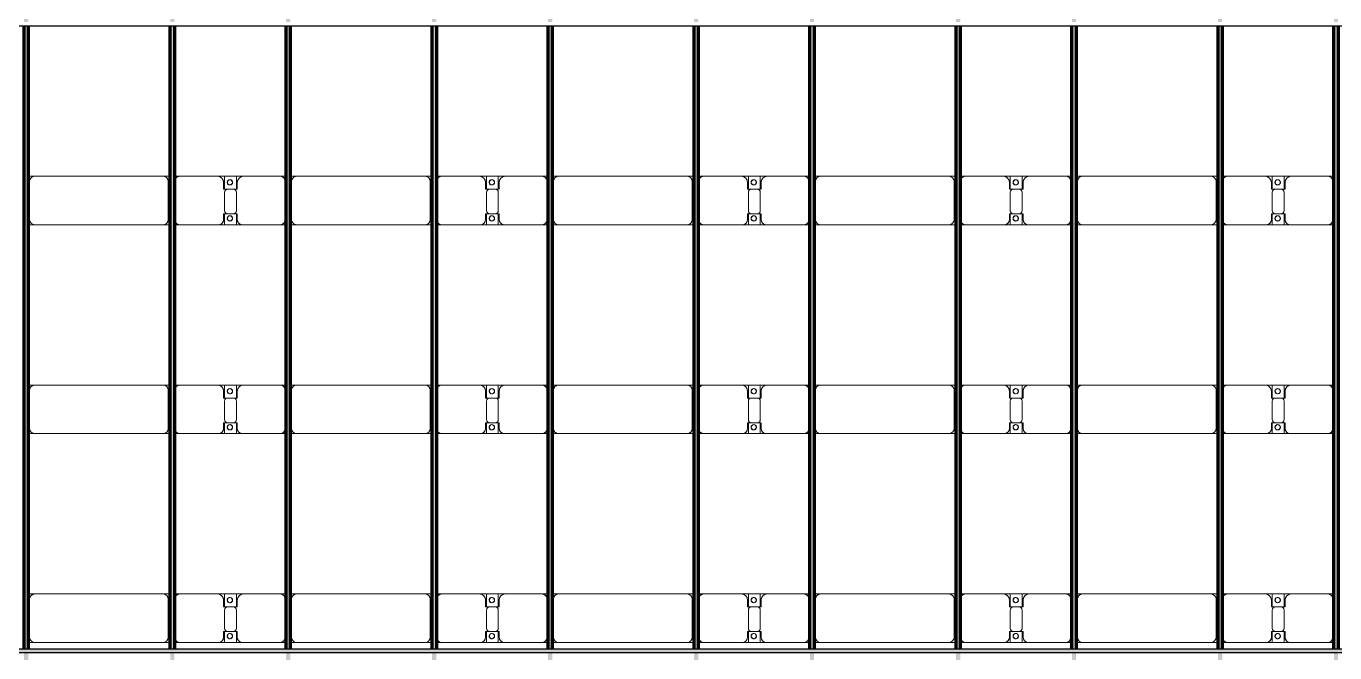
# Model space of a CAD drawing. Header units: millimetres. Extents: x -268744 to 115753, y -96240 to -10461.
# Drawn here: x -222104 to -209565, y -58647 to -52647 of the extents above; entities that cross this region are included whole.
import ezdxf

# ---------------------------------------------------------------- set-up
doc = ezdxf.new("R2010")
doc.units = ezdxf.units.MM
doc.layers.add('A-GENM', color=13, linetype='Continuous', lineweight=9)
doc.layers.add('S-BEAM', color=12, linetype='Continuous', lineweight=9)

# ---------------------------------------------------------------- blocks, each defined once
blk = doc.blocks.new('Dai phao do pin - DẢI PHAO ĐỠ PIN-V8-KHUNG KẾT CẤU BÈ PIN 1')
at = {"layer": 'A-GENM', "color": 7}
for p, q in [((31948, 242), (32010, 242)), ((31948, 242), (32010, 242)), ((31960, 192), (31960, -173)), ((33240, 242), (32010, 242)), ((33240, 242), (33308, 242)), ((33240, 242), (33308, 242)), ((33290, -173), (33290, 192)), ((33348, 242), (33400, 242)), ((33348, 242), (33400, 242)), ((33350, 192), (33350, -173)), ((33760, 242), (33400, 242)), ((33760, 242), (33942, 242)), ((33942, 242), (33760, 242)), ((33820, 118), (33820, 182)), ((33828, 242), (34010, 242)), ((33828, 116), (33828, 242)), ((34010, 242), (33828, 242)), ((33942, 242), (33942, 116)), ((33950, 182), (33950, 118)), ((34360, 242), (34010, 242)), ((34360, 242), (34418, 242)), ((34360, 242), (34418, 242)), ((34410, -173), (34410, 192)), ((34458, 242), (34520, 242)), ((34458, 242), (34520, 242)), ((34470, 192), (34470, -173)), ((35750, 242), (34520, 242)), ((35750, 242), (35818, 242)), ((35750, 242), (35818, 242)), ((35800, -173), (35800, 192)), ((35858, 242), (35910, 242)), ((35858, 242), (35910, 242)), ((35860, 192), (35860, -173)), ((36270, 242), (35910, 242)), ((36270, 242), (36452, 242)), ((36452, 242), (36270, 242)), ((36330, 118), (36330, 182)), ((36338, 242), (36520, 242)), ((36338, 116), (36338, 242)), ((36520, 242), (36338, 242)), ((36452, 242), (36452, 116)), ((36460, 182), (36460, 118)), ((36870, 242), (36520, 242)), ((36870, 242), (36928, 242)), ((36870, 242), (36928, 242)), ((36920, -173), (36920, 192)), ((36968, 242), (37030, 242)), ((36968, 242), (37030, 242)), ((36980, 192), (36980, -173)), ((38260, 242), (37030, 242)), ((38260, 242), (38328, 242)), ((38260, 242), (38328, 242)), ((38310, -173), (38310, 192)), ((38368, 242), (38420, 242)), ((38368, 242), (38420, 242)), ((38370, 192), (38370, -173)), ((38780, 242), (38420, 242)), ((38780, 242), (38962, 242)), ((38962, 242), (38780, 242)), ((38840, 118), (38840, 182)), ((38848, 242), (39030, 242)), ((38848, 116), (38848, 242)), ((39030, 242), (38848, 242)), ((38962, 242), (38962, 116)), ((38970, 182), (38970, 118)), ((39380, 242), (39030, 242)), ((39380, 242), (39438, 242)), ((39380, 242), (39438, 242)), ((39430, -173), (39430, 192)), ((39478, 242), (39540, 242)), ((39478, 242), (39540, 242)), ((39490, 192), (39490, -173)), ((40770, 242), (39540, 242)), ((40770, 242), (40838, 242)), ((40770, 242), (40838, 242)), ((40820, -173), (40820, 192)), ((40878, 242), (40930, 242)), ((40878, 242), (40930, 242)), ((40880, 192), (40880, -173)), ((41290, 242), (40930, 242)), ((41290, 242), (41472, 242)), ((41472, 242), (41290, 242)), ((41350, 118), (41350, 182)), ((41358, 242), (41540, 242)), ((41358, 116), (41358, 242)), ((41540, 242), (41358, 242)), ((41472, 242), (41472, 116)), ((41480, 182), (41480, 118)), ((41890, 242), (41540, 242)), ((41890, 242), (41948, 242)), ((41890, 242), (41948, 242)), ((41940, -173), (41940, 192)), ((41988, 242), (42050, 242)), ((41988, 242), (42050, 242)), ((42000, 192), (42000, -173)), ((43280, 242), (42050, 242)), ((43280, 242), (43348, 242)), ((43280, 242), (43348, 242)), ((43330, -173), (43330, 192)), ((43388, 242), (43440, 242)), ((43388, 242), (43440, 242)), ((43390, 192), (43390, -173)), ((43800, 242), (43440, 242)), ((43800, 242), (43982, 242)), ((43982, 242), (43800, 242)), ((43860, 118), (43860, 182)), ((43868, 242), (44050, 242)), ((43868, 116), (43868, 242)), ((44050, 242), (43868, 242)), ((43982, 242), (43982, 116)), ((43990, 182), (43990, 118)), ((44400, 242), (44050, 242)), ((44400, 242), (44458, 242)), ((44400, 242), (44458, 242)), ((44450, -173), (44450, 192)), ((33912, 118), (33820, 118)), ((33828, 88), (33828, -88)), ((33950, 118), (33858, 118)), ((33942, -88), (33942, 88)), ((36422, 118), (36330, 118)), ((36338, 88), (36338, -88)), ((36460, 118), (36368, 118)), ((36452, -88), (36452, 88)), ((38932, 118), (38840, 118)), ((38848, 88), (38848, -88)), ((38970, 118), (38878, 118)), ((38962, -88), (38962, 88)), ((41442, 118), (41350, 118)), ((41358, 88), (41358, -88)), ((41480, 118), (41388, 118)), ((41472, -88), (41472, 88)), ((43952, 118), (43860, 118)), ((43868, 88), (43868, -88)), ((43990, 118), (43898, 118)), ((43982, -88), (43982, 88)), ((33820, -173), (33820, -118)), ((33820, -118), (33912, -118)), ((33828, -223), (33828, -116)), ((33858, -118), (33950, -118)), ((33942, -116), (33942, -223)), ((33950, -118), (33950, -173)), ((36330, -173), (36330, -118)), ((36330, -118), (36422, -118)), ((36338, -223), (36338, -116)), ((36368, -118), (36460, -118)), ((36452, -116), (36452, -223)), ((36460, -118), (36460, -173)), ((38840, -173), (38840, -118)), ((38840, -118), (38932, -118)), ((38848, -223), (38848, -116)), ((38878, -118), (38970, -118)), ((38962, -116), (38962, -223)), ((38970, -118), (38970, -173)), ((41350, -173), (41350, -118)), ((41350, -118), (41442, -118)), ((41358, -223), (41358, -116)), ((41388, -118), (41480, -118)), ((41472, -116), (41472, -223)), ((41480, -118), (41480, -173)), ((43860, -173), (43860, -118)), ((43860, -118), (43952, -118)), ((43868, -223), (43868, -116)), ((43898, -118), (43990, -118)), ((43982, -116), (43982, -223)), ((43990, -118), (43990, -173)), ((32010, -223), (31948, -223)), ((32010, -223), (31948, -223)), ((32010, -223), (33240, -223)), ((33308, -223), (33240, -223)), ((33308, -223), (33240, -223)), ((33400, -223), (33348, -223)), ((33400, -223), (33348, -223)), ((33400, -223), (33770, -223)), ((33942, -223), (33770, -223)), ((33770, -223), (33942, -223)), ((34000, -223), (33828, -223)), ((33828, -223), (34000, -223)), ((34000, -223), (34360, -223)), ((34418, -223), (34360, -223)), ((34418, -223), (34360, -223)), ((34520, -223), (34458, -223)), ((34520, -223), (34458, -223)), ((34520, -223), (35750, -223)), ((35818, -223), (35750, -223)), ((35818, -223), (35750, -223)), ((35910, -223), (35858, -223)), ((35910, -223), (35858, -223)), ((35910, -223), (36280, -223)), ((36452, -223), (36280, -223)), ((36280, -223), (36452, -223)), ((36510, -223), (36338, -223)), ((36338, -223), (36510, -223)), ((36510, -223), (36870, -223)), ((36928, -223), (36870, -223)), ((36928, -223), (36870, -223)), ((37030, -223), (36968, -223)), ((37030, -223), (36968, -223)), ((37030, -223), (38260, -223)), ((38328, -223), (38260, -223)), ((38328, -223), (38260, -223)), ((38420, -223), (38368, -223)), ((38420, -223), (38368, -223)), ((38420, -223), (38790, -223)), ((38962, -223), (38790, -223)), ((38790, -223), (38962, -223)), ((39020, -223), (38848, -223)), ((38848, -223), (39020, -223)), ((39020, -223), (39380, -223)), ((39438, -223), (39380, -223)), ((39438, -223), (39380, -223)), ((39540, -223), (39478, -223)), ((39540, -223), (39478, -223)), ((39540, -223), (40770, -223)), ((40838, -223), (40770, -223)), ((40838, -223), (40770, -223)), ((40930, -223), (40878, -223)), ((40930, -223), (40878, -223)), ((40930, -223), (41300, -223)), ((41472, -223), (41300, -223)), ((41300, -223), (41472, -223)), ((41530, -223), (41358, -223)), ((41358, -223), (41530, -223)), ((41530, -223), (41890, -223)), ((41948, -223), (41890, -223)), ((41948, -223), (41890, -223)), ((42050, -223), (41988, -223)), ((42050, -223), (41988, -223)), ((42050, -223), (43280, -223)), ((43348, -223), (43280, -223)), ((43348, -223), (43280, -223)), ((43440, -223), (43388, -223)), ((43440, -223), (43388, -223)), ((43440, -223), (43810, -223)), ((43982, -223), (43810, -223)), ((43810, -223), (43982, -223)), ((44040, -223), (43868, -223)), ((43868, -223), (44040, -223)), ((44040, -223), (44400, -223)), ((44458, -223), (44400, -223)), ((44458, -223), (44400, -223))]:
    blk.add_line(p, q, dxfattribs=at)
for centre, radius, start, end in [((32010, 192), 50, 90, 180), ((32010, 192), 50, 150, 180), ((32010, 192), 50, 105, 135), ((33240, 192), 50, 360, 90), ((33240, 192), 50, 60, 90), ((33240, 192), 50, 15, 30), ((33400, 192), 50, 90, 180), ((33400, 192), 50, 105, 180), ((33760, 182), 60, 360, 90), ((33760, 182), 60, 360, 60), ((33879, 183), 25, 360, 180), ((33879, 183), 25, 0, 165), ((33879, 183), 25, 180, 0), ((33881, 183), 25, 0, 180), ((33881, 183), 25, 90, 180), ((33881, 183), 25, 180, 360), ((33881, 183), 25, 180, 300), ((33879, 183), 25, 210, 0), ((33881, 183), 25, 15, 75), ((33881, 183), 25, 330, 345), ((34010, 182), 60, 90, 180), ((34010, 182), 60, 120, 180), ((34360, 192), 50, 0, 90), ((34360, 192), 50, 0, 75), ((34520, 192), 50, 90, 180), ((34520, 192), 50, 150, 180), ((34520, 192), 50, 105, 135), ((35750, 192), 50, 360, 90), ((35750, 192), 50, 60, 90), ((35750, 192), 50, 15, 30), ((35910, 192), 50, 90, 180), ((35910, 192), 50, 105, 180), ((36270, 182), 60, 360, 90), ((36270, 182), 60, 360, 60), ((36389, 183), 25, 360, 180), ((36389, 183), 25, 0, 165), ((36389, 183), 25, 180, 0), ((36391, 183), 25, 0, 180), ((36391, 183), 25, 90, 180), ((36391, 183), 25, 180, 0), ((36391, 183), 25, 180, 300), ((36389, 183), 25, 210, 255), ((36389, 183), 25, 262.9565, 0), ((36391, 183), 25, 15, 75), ((36391, 183), 25, 330, 345), ((36520, 182), 60, 90, 180), ((36520, 182), 60, 120, 180), ((36870, 192), 50, 360, 90), ((36870, 192), 50, 360, 75), ((37030, 192), 50, 90, 180), ((37030, 192), 50, 150, 180), ((37030, 192), 50, 105, 135), ((38260, 192), 50, 0, 90), ((38260, 192), 50, 60, 90), ((38260, 192), 50, 15, 30), ((38420, 192), 50, 90, 180), ((38420, 192), 50, 105, 180), ((38780, 182), 60, 360, 90), ((38780, 182), 60, 360, 60), ((38899, 183), 25, 360, 180), ((38899, 183), 25, 0, 165), ((38899, 183), 25, 180, 0), ((38901, 183), 25, 360, 180), ((38901, 183), 25, 90, 180), ((38901, 183), 25, 180, 360), ((38901, 183), 25, 180, 300), ((38899, 183), 25, 210, 0), ((38901, 183), 25, 15, 75), ((38901, 183), 25, 330, 345), ((39030, 182), 60, 90, 180), ((39030, 182), 60, 120, 180), ((39380, 192), 50, 0, 90), ((39380, 192), 50, 0, 75), ((39540, 192), 50, 90, 180), ((39540, 192), 50, 150, 180), ((39540, 192), 50, 105, 135), ((40770, 192), 50, 0, 90), ((40770, 192), 50, 60, 90), ((40770, 192), 50, 15, 30), ((40930, 192), 50, 90, 180), ((40930, 192), 50, 105, 180), ((41290, 182), 60, 0, 90), ((41290, 182), 60, 0, 60), ((41409, 183), 25, 0, 180), ((41409, 183), 25, 0, 165), ((41409, 183), 25, 180, 360), ((41411, 183), 25, 360, 180), ((41411, 183), 25, 90, 180), ((41411, 183), 25, 180, 0), ((41411, 183), 25, 180, 300), ((41409, 183), 25, 210, 0), ((41411, 183), 25, 15, 75), ((41411, 183), 25, 330, 345), ((41540, 182), 60, 90, 180), ((41540, 182), 60, 120, 180), ((41890, 192), 50, 0, 90), ((41890, 192), 50, 0, 75), ((42050, 192), 50, 90, 180), ((42050, 192), 50, 150, 180), ((42050, 192), 50, 105, 135), ((43280, 192), 50, 0, 90), ((43280, 192), 50, 60, 90), ((43280, 192), 50, 15, 30), ((43440, 192), 50, 90, 180), ((43440, 192), 50, 105, 180), ((43800, 182), 60, 360, 90), ((43800, 182), 60, 360, 60), ((43919, 183), 25, 360, 180), ((43919, 183), 25, 360, 165), ((43919, 183), 25, 180, 360), ((43921, 183), 25, 360, 180), ((43921, 183), 25, 90, 180), ((43921, 183), 25, 180, 360), ((43921, 183), 25, 180, 300), ((43919, 183), 25, 210, 360), ((43921, 183), 25, 15, 75), ((43921, 183), 25, 330, 345), ((44050, 182), 60, 90, 180), ((44050, 182), 60, 120, 180), ((44400, 192), 50, 0, 90), ((44400, 192), 50, 0, 75), ((33858, 88), 30, 90, 180), ((33912, 88), 30, 0, 90), ((36368, 88), 30, 90, 180), ((36422, 88), 30, 0, 90), ((38878, 88), 30, 90, 180), ((38932, 88), 30, 0, 90), ((41388, 88), 30, 90, 180), ((41442, 88), 30, 0, 90), ((43898, 88), 30, 90, 180), ((43952, 88), 30, 0, 90), ((33858, -88), 30, 180, 270), ((33912, -88), 30, 270, 0), ((36368, -88), 30, 180, 270), ((36422, -88), 30, 270, 0), ((38878, -88), 30, 180, 270), ((38932, -88), 30, 270, 0), ((41388, -88), 30, 180, 270), ((41442, -88), 30, 270, 360), ((43898, -88), 30, 180, 270), ((43952, -88), 30, 270, 0), ((32010, -173), 50, 180, 270), ((32010, -173), 50, 180, 210), ((32010, -173), 50, 240, 270), ((33240, -173), 50, 270, 360), ((33240, -173), 50, 285, 300), ((33240, -173), 50, 330, 360), ((33400, -173), 50, 180, 270), ((33400, -173), 50, 180, 255), ((33770, -173), 50, 270, 0), ((33770, -173), 50, 285, 0), ((33879, -162), 25, 0, 180), ((33879, -162), 25, 105, 165), ((33879, -162), 25, 180, 0), ((33879, -162), 25, 195, 0), ((33881, -162), 25, 0, 180), ((33881, -162), 25, 105, 180), ((33881, -162), 25, 180, 0), ((33881, -162), 25, 180, 270), ((33879, -162), 25, 0, 75), ((33881, -162), 25, 15, 75), ((33881, -162), 25, 285, 345), ((34000, -173), 50, 180, 270), ((34000, -173), 50, 180, 255), ((34360, -173), 50, 270, 0), ((34360, -173), 50, 285, 0), ((34520, -173), 50, 180, 270), ((34520, -173), 50, 180, 210), ((34520, -173), 50, 240, 270), ((35750, -173), 50, 270, 360), ((35750, -173), 50, 285, 300), ((35750, -173), 50, 330, 360), ((35910, -173), 50, 180, 270), ((35910, -173), 50, 180, 255), ((36280, -173), 50, 270, 0), ((36280, -173), 50, 285, 0), ((36389, -162), 25, 360, 180), ((36389, -162), 25, 105, 165), ((36389, -162), 25, 180, 0), ((36389, -162), 25, 195, 0), ((36391, -162), 25, 360, 180), ((36391, -162), 25, 105, 180), ((36391, -162), 25, 180, 0), ((36391, -162), 25, 180, 270), ((36389, -162), 25, 0, 75), ((36391, -162), 25, 15, 75), ((36391, -162), 25, 285, 345), ((36510, -173), 50, 180, 270), ((36510, -173), 50, 180, 255), ((36870, -173), 50, 270, 360), ((36870, -173), 50, 285, 360), ((37030, -173), 50, 180, 270), ((37030, -173), 50, 180, 210), ((37030, -173), 50, 240, 270), ((38260, -173), 50, 270, 0), ((38260, -173), 50, 285, 300), ((38260, -173), 50, 330, 360), ((38420, -173), 50, 180, 270), ((38420, -173), 50, 180, 255), ((38790, -173), 50, 270, 360), ((38790, -173), 50, 285.2936, 360), ((38899, -162), 25, 0, 180), ((38899, -162), 25, 105, 165), ((38899, -162), 25, 180, 0), ((38899, -162), 25, 195, 0), ((38901, -162), 25, 360, 180), ((38901, -162), 25, 105, 180), ((38901, -162), 25, 180, 0), ((38901, -162), 25, 180, 270), ((38899, -162), 25, 0, 75), ((38901, -162), 25, 15, 75), ((38901, -162), 25, 285, 345), ((39020, -173), 50, 180, 270), ((39020, -173), 50, 180, 255), ((39380, -173), 50, 270, 0), ((39380, -173), 50, 285, 0), ((39540, -173), 50, 180, 270), ((39540, -173), 50, 180, 210), ((39540, -173), 50, 240, 270), ((40770, -173), 50, 270, 360), ((40770, -173), 50, 285, 300), ((40770, -173), 50, 330, 360), ((40930, -173), 50, 180, 270), ((40930, -173), 50, 180, 255), ((41300, -173), 50, 270, 0), ((41300, -173), 50, 285, 0), ((41409, -162), 25, 360, 180), ((41409, -162), 25, 105, 165), ((41409, -162), 25, 180, 360), ((41409, -162), 25, 195, 360), ((41411, -162), 25, 360, 180), ((41411, -162), 25, 105, 180), ((41411, -162), 25, 180, 360), ((41411, -162), 25, 180, 270), ((41409, -162), 25, 360, 75), ((41411, -162), 25, 15, 75), ((41411, -162), 25, 285, 345), ((41530, -173), 50, 180, 270), ((41530, -173), 50, 180, 255), ((41890, -173), 50, 270, 0), ((41890, -173), 50, 285, 0), ((42050, -173), 50, 180, 270), ((42050, -173), 50, 180, 210), ((42050, -173), 50, 240, 270), ((43280, -173), 50, 270, 0), ((43280, -173), 50, 285, 300), ((43280, -173), 50, 330, 360), ((43440, -173), 50, 180, 270), ((43440, -173), 50, 180, 255), ((43810, -173), 50, 270, 360), ((43810, -173), 50, 285, 0), ((43919, -162), 25, 0, 180), ((43919, -162), 25, 105, 165), ((43919, -162), 25, 180, 0), ((43919, -162), 25, 195, 0), ((43921, -162), 25, 0, 180), ((43921, -162), 25, 105, 180), ((43921, -162), 25, 180, 0), ((43921, -162), 25, 180, 270), ((43919, -162), 25, 0, 75), ((43921, -162), 25, 15, 75), ((43921, -162), 25, 285, 345), ((44040, -173), 50, 180, 270), ((44040, -173), 50, 180, 255), ((44400, -173), 50, 270, 360), ((44400, -173), 50, 285, 360)]:
    blk.add_arc(centre, radius, start, end, dxfattribs=at)
blk = doc.blocks.new('Dai phao do pin - DẢI PHAO ĐỠ PIN-V9-KHUNG KẾT CẤU BÈ PIN 1')
at = {"layer": 'A-GENM', "color": 7}
for p, q in [((31948, 242), (32010, 242)), ((31948, 242), (32010, 242)), ((31960, 192), (31960, -173)), ((33240, 242), (32010, 242)), ((33240, 242), (33308, 242)), ((33240, 242), (33308, 242)), ((33290, -173), (33290, 192)), ((33348, 242), (33400, 242)), ((33348, 242), (33400, 242)), ((33350, 192), (33350, -173)), ((33760, 242), (33400, 242)), ((33760, 242), (33942, 242)), ((33942, 242), (33760, 242)), ((33820, 118), (33820, 182)), ((33828, 242), (34010, 242)), ((33828, 116), (33828, 242)), ((34010, 242), (33828, 242)), ((33942, 242), (33942, 116)), ((33950, 182), (33950, 118)), ((34360, 242), (34010, 242)), ((34360, 242), (34418, 242)), ((34360, 242), (34418, 242)), ((34410, -173), (34410, 192)), ((34458, 242), (34520, 242)), ((34458, 242), (34520, 242)), ((34470, 192), (34470, -173)), ((35750, 242), (34520, 242)), ((35750, 242), (35818, 242)), ((35750, 242), (35818, 242)), ((35800, -173), (35800, 192)), ((35858, 242), (35910, 242)), ((35858, 242), (35910, 242)), ((35860, 192), (35860, -173)), ((36270, 242), (35910, 242)), ((36270, 242), (36452, 242)), ((36452, 242), (36270, 242)), ((36330, 118), (36330, 182)), ((36338, 242), (36520, 242)), ((36338, 116), (36338, 242)), ((36520, 242), (36338, 242)), ((36452, 242), (36452, 116)), ((36460, 182), (36460, 118)), ((36870, 242), (36520, 242)), ((36870, 242), (36928, 242)), ((36870, 242), (36928, 242)), ((36920, -173), (36920, 192)), ((36968, 242), (37030, 242)), ((36968, 242), (37030, 242)), ((36980, 192), (36980, -173)), ((38260, 242), (37030, 242)), ((38260, 242), (38328, 242)), ((38260, 242), (38328, 242)), ((38310, -173), (38310, 192)), ((38368, 242), (38420, 242)), ((38368, 242), (38420, 242)), ((38370, 192), (38370, -173)), ((38780, 242), (38420, 242)), ((38780, 242), (38962, 242)), ((38962, 242), (38780, 242)), ((38840, 118), (38840, 182)), ((38848, 242), (39030, 242)), ((38848, 116), (38848, 242)), ((39030, 242), (38848, 242)), ((38962, 242), (38962, 116)), ((38970, 182), (38970, 118)), ((39380, 242), (39030, 242)), ((39380, 242), (39438, 242)), ((39380, 242), (39438, 242)), ((39430, -173), (39430, 192)), ((39478, 242), (39540, 242)), ((39478, 242), (39540, 242)), ((39490, 192), (39490, -173)), ((40770, 242), (39540, 242)), ((40770, 242), (40838, 242)), ((40770, 242), (40838, 242)), ((40820, -173), (40820, 192)), ((40878, 242), (40930, 242)), ((40878, 242), (40930, 242)), ((40880, 192), (40880, -173)), ((41290, 242), (40930, 242)), ((41290, 242), (41472, 242)), ((41472, 242), (41290, 242)), ((41350, 118), (41350, 182)), ((41358, 242), (41540, 242)), ((41358, 116), (41358, 242)), ((41540, 242), (41358, 242)), ((41472, 242), (41472, 116)), ((41480, 182), (41480, 118)), ((41890, 242), (41540, 242)), ((41890, 242), (41948, 242)), ((41890, 242), (41948, 242)), ((41940, -173), (41940, 192)), ((41988, 242), (42050, 242)), ((41988, 242), (42050, 242)), ((42000, 192), (42000, -173)), ((43280, 242), (42050, 242)), ((43280, 242), (43348, 242)), ((43280, 242), (43348, 242)), ((43330, -173), (43330, 192)), ((43388, 242), (43440, 242)), ((43388, 242), (43440, 242)), ((43390, 192), (43390, -173)), ((43800, 242), (43440, 242)), ((43800, 242), (43982, 242)), ((43982, 242), (43800, 242)), ((43860, 118), (43860, 182)), ((43868, 242), (44050, 242)), ((43868, 116), (43868, 242)), ((44050, 242), (43868, 242)), ((43982, 242), (43982, 116)), ((43990, 182), (43990, 118)), ((44400, 242), (44050, 242)), ((44400, 242), (44458, 242)), ((44400, 242), (44458, 242)), ((44450, -173), (44450, 192)), ((33912, 118), (33820, 118)), ((33828, 88), (33828, -88)), ((33950, 118), (33858, 118)), ((33942, -88), (33942, 88)), ((36422, 118), (36330, 118)), ((36338, 88), (36338, -88)), ((36460, 118), (36368, 118)), ((36452, -88), (36452, 88)), ((38932, 118), (38840, 118)), ((38848, 88), (38848, -88)), ((38970, 118), (38878, 118)), ((38962, -88), (38962, 88)), ((41442, 118), (41350, 118)), ((41358, 88), (41358, -88)), ((41480, 118), (41388, 118)), ((41472, -88), (41472, 88)), ((43952, 118), (43860, 118)), ((43868, 88), (43868, -88)), ((43990, 118), (43898, 118)), ((43982, -88), (43982, 88)), ((33820, -173), (33820, -118)), ((33820, -118), (33912, -118)), ((33828, -223), (33828, -116)), ((33858, -118), (33950, -118)), ((33942, -116), (33942, -223)), ((33950, -118), (33950, -173)), ((36330, -173), (36330, -118)), ((36330, -118), (36422, -118)), ((36338, -223), (36338, -116)), ((36368, -118), (36460, -118)), ((36452, -116), (36452, -223)), ((36460, -118), (36460, -173)), ((38840, -173), (38840, -118)), ((38840, -118), (38932, -118)), ((38848, -223), (38848, -116)), ((38878, -118), (38970, -118)), ((38962, -116), (38962, -223)), ((38970, -118), (38970, -173)), ((41350, -173), (41350, -118)), ((41350, -118), (41442, -118)), ((41358, -223), (41358, -116)), ((41388, -118), (41480, -118)), ((41472, -116), (41472, -223)), ((41480, -118), (41480, -173)), ((43860, -173), (43860, -118)), ((43860, -118), (43952, -118)), ((43868, -223), (43868, -116)), ((43898, -118), (43990, -118)), ((43982, -116), (43982, -223)), ((43990, -118), (43990, -173)), ((32010, -223), (31948, -223)), ((32010, -223), (31948, -223)), ((32010, -223), (33240, -223)), ((33308, -223), (33240, -223)), ((33308, -223), (33240, -223)), ((33400, -223), (33348, -223)), ((33400, -223), (33348, -223)), ((33400, -223), (33770, -223)), ((33942, -223), (33770, -223)), ((33770, -223), (33942, -223)), ((34000, -223), (33828, -223)), ((33828, -223), (34000, -223)), ((34000, -223), (34360, -223)), ((34418, -223), (34360, -223)), ((34418, -223), (34360, -223)), ((34520, -223), (34458, -223)), ((34520, -223), (34458, -223)), ((34520, -223), (35750, -223)), ((35818, -223), (35750, -223)), ((35818, -223), (35750, -223)), ((35910, -223), (35858, -223)), ((35910, -223), (35858, -223)), ((35910, -223), (36280, -223)), ((36452, -223), (36280, -223)), ((36280, -223), (36452, -223)), ((36510, -223), (36338, -223)), ((36338, -223), (36510, -223)), ((36510, -223), (36870, -223)), ((36928, -223), (36870, -223)), ((36928, -223), (36870, -223)), ((37030, -223), (36968, -223)), ((37030, -223), (36968, -223)), ((37030, -223), (38260, -223)), ((38328, -223), (38260, -223)), ((38328, -223), (38260, -223)), ((38420, -223), (38368, -223)), ((38420, -223), (38368, -223)), ((38420, -223), (38790, -223)), ((38962, -223), (38790, -223)), ((38790, -223), (38962, -223)), ((39020, -223), (38848, -223)), ((38848, -223), (39020, -223)), ((39020, -223), (39380, -223)), ((39438, -223), (39380, -223)), ((39438, -223), (39380, -223)), ((39540, -223), (39478, -223)), ((39540, -223), (39478, -223)), ((39540, -223), (40770, -223)), ((40838, -223), (40770, -223)), ((40838, -223), (40770, -223)), ((40930, -223), (40878, -223)), ((40930, -223), (40878, -223)), ((40930, -223), (41300, -223)), ((41472, -223), (41300, -223)), ((41300, -223), (41472, -223)), ((41530, -223), (41358, -223)), ((41358, -223), (41530, -223)), ((41530, -223), (41890, -223)), ((41948, -223), (41890, -223)), ((41948, -223), (41890, -223)), ((42050, -223), (41988, -223)), ((42050, -223), (41988, -223)), ((42050, -223), (43280, -223)), ((43348, -223), (43280, -223)), ((43348, -223), (43280, -223)), ((43440, -223), (43388, -223)), ((43440, -223), (43388, -223)), ((43440, -223), (43810, -223)), ((43982, -223), (43810, -223)), ((43810, -223), (43982, -223)), ((44040, -223), (43868, -223)), ((43868, -223), (44040, -223)), ((44040, -223), (44400, -223)), ((44458, -223), (44400, -223)), ((44458, -223), (44400, -223))]:
    blk.add_line(p, q, dxfattribs=at)
for centre, radius, start, end in [((32010, 192), 50, 90, 180), ((32010, 192), 50, 150, 180), ((32010, 192), 50, 105, 135), ((33240, 192), 50, 360, 90), ((33240, 192), 50, 60, 90), ((33240, 192), 50, 15, 30), ((33400, 192), 50, 90, 180), ((33400, 192), 50, 105, 180), ((33760, 182), 60, 360, 90), ((33760, 182), 60, 360, 60), ((33879, 183), 25, 360, 180), ((33879, 183), 25, 0, 165), ((33879, 183), 25, 180, 0), ((33881, 183), 25, 0, 180), ((33881, 183), 25, 90, 180), ((33881, 183), 25, 180, 360), ((33881, 183), 25, 180, 300), ((33879, 183), 25, 210, 0), ((33881, 183), 25, 15, 75), ((33881, 183), 25, 330, 345), ((34010, 182), 60, 90, 180), ((34010, 182), 60, 120, 180), ((34360, 192), 50, 0, 90), ((34360, 192), 50, 0, 75), ((34520, 192), 50, 90, 180), ((34520, 192), 50, 150, 180), ((34520, 192), 50, 105, 135), ((35750, 192), 50, 360, 90), ((35750, 192), 50, 60, 90), ((35750, 192), 50, 15, 30), ((35910, 192), 50, 90, 180), ((35910, 192), 50, 105, 180), ((36270, 182), 60, 360, 90), ((36270, 182), 60, 360, 60), ((36389, 183), 25, 360, 180), ((36389, 183), 25, 0, 165), ((36389, 183), 25, 180, 0), ((36391, 183), 25, 0, 180), ((36391, 183), 25, 90, 180), ((36391, 183), 25, 180, 0), ((36391, 183), 25, 180, 300), ((36389, 183), 25, 210, 255), ((36389, 183), 25, 262.9565, 0), ((36391, 183), 25, 15, 75), ((36391, 183), 25, 330, 345), ((36520, 182), 60, 90, 180), ((36520, 182), 60, 120, 180), ((36870, 192), 50, 360, 90), ((36870, 192), 50, 360, 75), ((37030, 192), 50, 90, 180), ((37030, 192), 50, 150, 180), ((37030, 192), 50, 105, 135), ((38260, 192), 50, 0, 90), ((38260, 192), 50, 60, 90), ((38260, 192), 50, 15, 30), ((38420, 192), 50, 90, 180), ((38420, 192), 50, 105, 180), ((38780, 182), 60, 360, 90), ((38780, 182), 60, 360, 60), ((38899, 183), 25, 360, 180), ((38899, 183), 25, 0, 165), ((38899, 183), 25, 180, 0), ((38901, 183), 25, 360, 180), ((38901, 183), 25, 90, 180), ((38901, 183), 25, 180, 360), ((38901, 183), 25, 180, 300), ((38899, 183), 25, 210, 0), ((38901, 183), 25, 15, 75), ((38901, 183), 25, 330, 345), ((39030, 182), 60, 90, 180), ((39030, 182), 60, 120, 180), ((39380, 192), 50, 0, 90), ((39380, 192), 50, 0, 75), ((39540, 192), 50, 90, 180), ((39540, 192), 50, 150, 180), ((39540, 192), 50, 105, 135), ((40770, 192), 50, 0, 90), ((40770, 192), 50, 60, 90), ((40770, 192), 50, 15, 30), ((40930, 192), 50, 90, 180), ((40930, 192), 50, 105, 180), ((41290, 182), 60, 0, 90), ((41290, 182), 60, 0, 60), ((41409, 183), 25, 0, 180), ((41409, 183), 25, 0, 165), ((41409, 183), 25, 180, 360), ((41411, 183), 25, 360, 180), ((41411, 183), 25, 90, 180), ((41411, 183), 25, 180, 0), ((41411, 183), 25, 180, 300), ((41409, 183), 25, 210, 0), ((41411, 183), 25, 15, 75), ((41411, 183), 25, 330, 345), ((41540, 182), 60, 90, 180), ((41540, 182), 60, 120, 180), ((41890, 192), 50, 0, 90), ((41890, 192), 50, 0, 75), ((42050, 192), 50, 90, 180), ((42050, 192), 50, 150, 180), ((42050, 192), 50, 105, 135), ((43280, 192), 50, 0, 90), ((43280, 192), 50, 60, 90), ((43280, 192), 50, 15, 30), ((43440, 192), 50, 90, 180), ((43440, 192), 50, 105, 180), ((43800, 182), 60, 360, 90), ((43800, 182), 60, 360, 60), ((43919, 183), 25, 360, 180), ((43919, 183), 25, 360, 165), ((43919, 183), 25, 180, 360), ((43921, 183), 25, 360, 180), ((43921, 183), 25, 90, 180), ((43921, 183), 25, 180, 360), ((43921, 183), 25, 180, 300), ((43919, 183), 25, 210, 360), ((43921, 183), 25, 15, 75), ((43921, 183), 25, 330, 345), ((44050, 182), 60, 90, 180), ((44050, 182), 60, 120, 180), ((44400, 192), 50, 0, 90), ((44400, 192), 50, 0, 75), ((33858, 88), 30, 90, 180), ((33912, 88), 30, 0, 90), ((36368, 88), 30, 90, 180), ((36422, 88), 30, 0, 90), ((38878, 88), 30, 90, 180), ((38932, 88), 30, 0, 90), ((41388, 88), 30, 90, 180), ((41442, 88), 30, 0, 90), ((43898, 88), 30, 90, 180), ((43952, 88), 30, 0, 90), ((33858, -88), 30, 180, 270), ((33912, -88), 30, 270, 0), ((36368, -88), 30, 180, 270), ((36422, -88), 30, 270, 0), ((38878, -88), 30, 180, 270), ((38932, -88), 30, 270, 0), ((41388, -88), 30, 180, 270), ((41442, -88), 30, 270, 360), ((43898, -88), 30, 180, 270), ((43952, -88), 30, 270, 0), ((32010, -173), 50, 180, 270), ((32010, -173), 50, 180, 210), ((32010, -173), 50, 240, 270), ((33240, -173), 50, 270, 360), ((33240, -173), 50, 285, 300), ((33240, -173), 50, 330, 360), ((33400, -173), 50, 180, 270), ((33400, -173), 50, 180, 255), ((33770, -173), 50, 270, 0), ((33770, -173), 50, 285, 0), ((33879, -162), 25, 0, 180), ((33879, -162), 25, 105, 165), ((33879, -162), 25, 180, 0), ((33879, -162), 25, 195, 0), ((33881, -162), 25, 0, 180), ((33881, -162), 25, 105, 180), ((33881, -162), 25, 180, 0), ((33881, -162), 25, 180, 270), ((33879, -162), 25, 0, 75), ((33881, -162), 25, 15, 75), ((33881, -162), 25, 285, 345), ((34000, -173), 50, 180, 270), ((34000, -173), 50, 180, 255), ((34360, -173), 50, 270, 0), ((34360, -173), 50, 285, 0), ((34520, -173), 50, 180, 270), ((34520, -173), 50, 180, 210), ((34520, -173), 50, 240, 270), ((35750, -173), 50, 270, 360), ((35750, -173), 50, 285, 300), ((35750, -173), 50, 330, 360), ((35910, -173), 50, 180, 270), ((35910, -173), 50, 180, 255), ((36280, -173), 50, 270, 0), ((36280, -173), 50, 285, 0), ((36389, -162), 25, 360, 180), ((36389, -162), 25, 105, 165), ((36389, -162), 25, 180, 0), ((36389, -162), 25, 195, 0), ((36391, -162), 25, 360, 180), ((36391, -162), 25, 105, 180), ((36391, -162), 25, 180, 0), ((36391, -162), 25, 180, 270), ((36389, -162), 25, 0, 75), ((36391, -162), 25, 15, 75), ((36391, -162), 25, 285, 345), ((36510, -173), 50, 180, 270), ((36510, -173), 50, 180, 255), ((36870, -173), 50, 270, 360), ((36870, -173), 50, 285, 360), ((37030, -173), 50, 180, 270), ((37030, -173), 50, 180, 210), ((37030, -173), 50, 240, 270), ((38260, -173), 50, 270, 0), ((38260, -173), 50, 285, 300), ((38260, -173), 50, 330, 360), ((38420, -173), 50, 180, 270), ((38420, -173), 50, 180, 255), ((38790, -173), 50, 270, 360), ((38790, -173), 50, 285.2936, 360), ((38899, -162), 25, 0, 180), ((38899, -162), 25, 105, 165), ((38899, -162), 25, 180, 0), ((38899, -162), 25, 195, 0), ((38901, -162), 25, 360, 180), ((38901, -162), 25, 105, 180), ((38901, -162), 25, 180, 0), ((38901, -162), 25, 180, 270), ((38899, -162), 25, 0, 75), ((38901, -162), 25, 15, 75), ((38901, -162), 25, 285, 345), ((39020, -173), 50, 180, 270), ((39020, -173), 50, 180, 255), ((39380, -173), 50, 270, 0), ((39380, -173), 50, 285, 0), ((39540, -173), 50, 180, 270), ((39540, -173), 50, 180, 210), ((39540, -173), 50, 240, 270), ((40770, -173), 50, 270, 360), ((40770, -173), 50, 285, 300), ((40770, -173), 50, 330, 360), ((40930, -173), 50, 180, 270), ((40930, -173), 50, 180, 255), ((41300, -173), 50, 270, 0), ((41300, -173), 50, 285, 0), ((41409, -162), 25, 360, 180), ((41409, -162), 25, 105, 165), ((41409, -162), 25, 180, 360), ((41409, -162), 25, 195, 360), ((41411, -162), 25, 360, 180), ((41411, -162), 25, 105, 180), ((41411, -162), 25, 180, 360), ((41411, -162), 25, 180, 270), ((41409, -162), 25, 360, 75), ((41411, -162), 25, 15, 75), ((41411, -162), 25, 285, 345), ((41530, -173), 50, 180, 270), ((41530, -173), 50, 180, 255), ((41890, -173), 50, 270, 0), ((41890, -173), 50, 285, 0), ((42050, -173), 50, 180, 270), ((42050, -173), 50, 180, 210), ((42050, -173), 50, 240, 270), ((43280, -173), 50, 270, 0), ((43280, -173), 50, 285, 300), ((43280, -173), 50, 330, 360), ((43440, -173), 50, 180, 270), ((43440, -173), 50, 180, 255), ((43810, -173), 50, 270, 360), ((43810, -173), 50, 285, 0), ((43919, -162), 25, 0, 180), ((43919, -162), 25, 105, 165), ((43919, -162), 25, 180, 0), ((43919, -162), 25, 195, 0), ((43921, -162), 25, 0, 180), ((43921, -162), 25, 105, 180), ((43921, -162), 25, 180, 0), ((43921, -162), 25, 180, 270), ((43919, -162), 25, 0, 75), ((43921, -162), 25, 15, 75), ((43921, -162), 25, 285, 345), ((44040, -173), 50, 180, 270), ((44040, -173), 50, 180, 255), ((44400, -173), 50, 270, 360), ((44400, -173), 50, 285, 360)]:
    blk.add_arc(centre, radius, start, end, dxfattribs=at)
blk = doc.blocks.new('Dầm C52 - Dầm C52-V2-KHUNG KẾT CẤU BÈ PIN 1')
at = {"layer": 'S-BEAM', "lineweight": 140}
h = blk.add_hatch(color=1, dxfattribs=at)
h.paths.add_polyline_path([(-25481, 20), (-25481, -20), (-25441, -20), (-25441, 20)])
h.paths.add_polyline_path([(-25401, 20), (-25401, -20), (-19441, -20), (-19443, 20), (-24983, 20)])
h.paths.add_polyline_path([(-19401, 20), (-19401, -20), (-13441, -20), (-13441, 20), (-18520, 20)])
h.paths.add_polyline_path([(-13401, -20), (-7441, -20), (-7441, 20), (-13401, 20)])
h.paths.add_polyline_path([(-7401, 20), (-7401, -20), (-1441, -20), (-1441, 20), (-6515, 20)])
h.paths.add_polyline_path([(-1401, 20), (-1401, -20), (4559, -20), (4559, 20), (-975, 20)])
h.paths.add_polyline_path([(4599, -20), (10559, -20), (10559, 20), (4599, 20)])
h.paths.add_polyline_path([(10599, -20), (16559, -20), (16559, 20), (10599, 20)])
h.paths.add_polyline_path([(16599, 20), (16599, -20), (22559, -20), (22559, 20), (17493, 20)])
h.paths.add_polyline_path([(22599, 20), (22599, -20), (25259, -20), (25259, 20), (23034, 20)])
h.paths.add_polyline_path([(25299, -20), (25481, -20), (25481, 20), (25299, 20)])
at = {"layer": 'S-BEAM', "color": 1, "lineweight": 140}
for p, q in [((-13401, 20), (-7441, 20)), ((-7441, -20), (-13401, -20))]:
    blk.add_line(p, q, dxfattribs=at)
blk = doc.blocks.new('Dầm C52 - Dầm C52-102503-KHUNG KẾT CẤU BÈ PIN 1')
at = {"layer": 'S-BEAM', "lineweight": 140}
h = blk.add_hatch(color=1, dxfattribs=at)
h.paths.add_polyline_path([(-25481, 20), (-25481, -20), (-25441, -20), (-25441, 20)])
h.paths.add_polyline_path([(-25401, 20), (-25401, -20), (-19441, -20), (-19443, 20), (-24983, 20)])
h.paths.add_polyline_path([(-19401, 20), (-19401, -20), (-13441, -20), (-13441, 20), (-17596, 20)])
h.paths.add_polyline_path([(-13401, -20), (-7441, -20), (-7441, 20), (-13401, 20)])
h.paths.add_polyline_path([(-7401, -20), (-1441, -20), (-1441, 20), (-7401, 20)])
h.paths.add_polyline_path([(-1401, -20), (4559, -20), (4559, 20), (-1401, 20)])
h.paths.add_polyline_path([(4599, -20), (10559, -20), (10559, 20), (4599, 20)])
h.paths.add_polyline_path([(10599, 20), (10599, -20), (16559, -20), (16559, 20), (11953, 20)])
h.paths.add_polyline_path([(16599, -20), (22559, -20), (22559, 20), (16599, 20)])
h.paths.add_polyline_path([(22599, -20), (25259, -20), (25259, 20), (22599, 20)])
h.paths.add_polyline_path([(25299, -20), (25442, -20), (25442, 20), (25299, 20)])
at = {"layer": 'S-BEAM', "color": 1, "lineweight": 140}
for p, q in [((-13401, 20), (-7441, 20)), ((-7441, -20), (-13401, -20))]:
    blk.add_line(p, q, dxfattribs=at)
blk = doc.blocks.new('Dầm C52 - Hộp 40x60-V25-KHUNG KẾT CẤU BÈ PIN 1')
at = {"layer": 'S-BEAM', "lineweight": 25}
blk.add_hatch(color=4, dxfattribs=at).paths.add_polyline_path([(-145426, -20), (145811, -20), (145811, 20), (-145811, 20), (-145811, -20)])
at = {"layer": 'S-BEAM', "color": 4, "lineweight": 25}
for p, q in [((-145811, 20), (145811, 20)), ((145811, -20), (-145811, -20))]:
    blk.add_line(p, q, dxfattribs=at)
blk = doc.blocks.new('Dầm C52 - Hộp 40x60-V24-KHUNG KẾT CẤU BÈ PIN 1')
at = {"layer": 'S-BEAM', "color": 4, "lineweight": 25}
blk.add_line((145811, -20), (-145811, -20), dxfattribs=at)
blk = doc.blocks.new('Dầm C52 - Dầm C52-102502-KHUNG KẾT CẤU BÈ PIN 1')
at = {"layer": 'S-BEAM', "lineweight": 140}
h = blk.add_hatch(color=1, dxfattribs=at)
h.paths.add_polyline_path([(-25481, 20), (-25481, -20), (-25441, -20), (-25441, 20)])
h.paths.add_polyline_path([(-25401, 20), (-25401, -20), (-19441, -20), (-19443, 20), (-24983, 20)])
h.paths.add_polyline_path([(-19401, 20), (-19401, -20), (-13441, -20), (-13441, 20), (-18981, 20)])
h.paths.add_polyline_path([(-13401, -20), (-7441, -20), (-7441, 20), (-13401, 20)])
h.paths.add_polyline_path([(-7401, -20), (-1441, -20), (-1441, 20), (-7401, 20)])
h.paths.add_polyline_path([(-1401, -20), (4559, -20), (4559, 20), (-1401, 20)])
h.paths.add_polyline_path([(4599, 20), (4599, -20), (10559, -20), (10559, 20), (5027, 20)])
h.paths.add_polyline_path([(10599, -20), (16559, -20), (16559, 20), (10599, 20)])
h.paths.add_polyline_path([(16599, 20), (16599, -20), (22559, -20), (22559, 20), (17032, 20)])
h.paths.add_polyline_path([(22599, -20), (25259, -20), (25259, 20), (22599, 20)])
h.paths.add_polyline_path([(25299, -20), (25481, -20), (25481, 20), (25299, 20)])
at = {"layer": 'S-BEAM', "color": 1, "lineweight": 140}
for p, q in [((-13401, 20), (-7441, 20)), ((-7441, -20), (-13401, -20))]:
    blk.add_line(p, q, dxfattribs=at)
blk = doc.blocks.new('Dầm C52 - Dầm C52-V19-KHUNG KẾT CẤU BÈ PIN 1')
at = {"layer": 'S-BEAM', "lineweight": 140}
h = blk.add_hatch(color=1, dxfattribs=at)
h.paths.add_polyline_path([(-25481, 20), (-25481, -20), (-25441, -20), (-25445, 20)])
h.paths.add_polyline_path([(-25401, -20), (-19441, -20), (-19443, 20), (-25401, 20)])
h.paths.add_polyline_path([(-19401, -20), (-13441, -20), (-13441, 20), (-19401, 20)])
h.paths.add_polyline_path([(-13401, -20), (-7441, -20), (-7441, 20), (-13401, 20)])
h.paths.add_polyline_path([(-7401, -20), (-1441, -20), (-1441, 20), (-7401, 20)])
h.paths.add_polyline_path([(-1401, -20), (4559, -20), (4559, 20), (-1401, 20)])
h.paths.add_polyline_path([(4599, -20), (10559, -20), (10559, 20), (4599, 20)])
h.paths.add_polyline_path([(10599, -20), (16559, -20), (16559, 20), (10599, 20)])
h.paths.add_polyline_path([(16599, -20), (22559, -20), (22559, 20), (16599, 20)])
h.paths.add_polyline_path([(22599, -20), (25259, -20), (25259, 20), (22599, 20)])
h.paths.add_polyline_path([(25299, 20), (25299, -20), (25442, -20), (25442, 20)])
at = {"layer": 'S-BEAM', "color": 1, "lineweight": 140}
for p, q in [((-13401, 20), (-7441, 20)), ((-7441, -20), (-13401, -20))]:
    blk.add_line(p, q, dxfattribs=at)
blk = doc.blocks.new('Dầm C52 - Dầm C52-V1-KHUNG KẾT CẤU BÈ PIN 1')
at = {"layer": 'S-BEAM', "lineweight": 140}
h = blk.add_hatch(color=1, dxfattribs=at)
h.paths.add_polyline_path([(-25481, 20), (-25481, -20), (-25441, -20), (-25445, 20)])
h.paths.add_polyline_path([(-25401, -20), (-19441, -20), (-19443, 20), (-25401, 20)])
h.paths.add_polyline_path([(-19401, 20), (-19401, -20), (-13441, -20), (-13441, 20), (-18981, 20)])
h.paths.add_polyline_path([(-13401, -20), (-7441, -20), (-7441, 20), (-13401, 20)])
h.paths.add_polyline_path([(-7401, 20), (-7401, -20), (-1441, -20), (-1441, 20), (-6977, 20)])
h.paths.add_polyline_path([(-1401, -20), (4559, -20), (4559, 20), (-1401, 20)])
h.paths.add_polyline_path([(4599, 20), (4599, -20), (10559, -20), (10559, 20), (5027, 20)])
h.paths.add_polyline_path([(10599, -20), (16559, -20), (16559, 20), (10599, 20)])
h.paths.add_polyline_path([(16599, 20), (16599, -20), (22559, -20), (22559, 20), (17032, 20)])
h.paths.add_polyline_path([(22599, -20), (25259, -20), (25259, 20), (22599, 20)])
h.paths.add_polyline_path([(25299, -20), (25481, -20), (25481, 20), (25299, 20)])
at = {"layer": 'S-BEAM', "color": 1, "lineweight": 140}
for p, q in [((-13401, 20), (-7441, 20)), ((-7441, -20), (-13401, -20))]:
    blk.add_line(p, q, dxfattribs=at)
blk = doc.blocks.new('be pin 1_rvt-1-KHUNG KẾT CẤU BÈ PIN 1')
at = {"layer": 'A-GENM', "lineweight": 9}
for name, p in [('Dai phao do pin - DẢI PHAO ĐỠ PIN-V9-KHUNG KẾT CẤU BÈ PIN 1', (-254032, -54325)), ('Dai phao do pin - DẢI PHAO ĐỠ PIN-V9-KHUNG KẾT CẤU BÈ PIN 1', (-254032, -56325)), ('Dai phao do pin - DẢI PHAO ĐỠ PIN-V8-KHUNG KẾT CẤU BÈ PIN 1', (-254032, -58325))]:
    blk.add_blockref(name, p, dxfattribs=at)
at = {"layer": 'S-BEAM', "lineweight": 9, "rotation": 90.00000000032618}
for name, p in [('Dầm C52 - Dầm C52-V2-KHUNG KẾT CẤU BÈ PIN 1', (-222104, -45206)), ('Dầm C52 - Dầm C52-102503-KHUNG KẾT CẤU BÈ PIN 1', (-220704, -45206)), ('Dầm C52 - Dầm C52-102502-KHUNG KẾT CẤU BÈ PIN 1', (-219594, -45206)), ('Dầm C52 - Dầm C52-V19-KHUNG KẾT CẤU BÈ PIN 1', (-218194, -45206)), ('Dầm C52 - Dầm C52-V1-KHUNG KẾT CẤU BÈ PIN 1', (-217084, -45206)), ('Dầm C52 - Dầm C52-102503-KHUNG KẾT CẤU BÈ PIN 1', (-215684, -45206)), ('Dầm C52 - Dầm C52-V2-KHUNG KẾT CẤU BÈ PIN 1', (-214574, -45206)), ('Dầm C52 - Dầm C52-102503-KHUNG KẾT CẤU BÈ PIN 1', (-213174, -45206)), ('Dầm C52 - Dầm C52-V2-KHUNG KẾT CẤU BÈ PIN 1', (-212064, -45206)), ('Dầm C52 - Dầm C52-102503-KHUNG KẾT CẤU BÈ PIN 1', (-210664, -45206)), ('Dầm C52 - Dầm C52-V2-KHUNG KẾT CẤU BÈ PIN 1', (-209554, -45206))]:
    blk.add_blockref(name, p, dxfattribs=at)
at = {"layer": 'S-BEAM', "lineweight": 9}
for name, p in [('Dầm C52 - Hộp 40x60-V24-KHUNG KẾT CẤU BÈ PIN 1', (-110897, -52627)), ('Dầm C52 - Hộp 40x60-V25-KHUNG KẾT CẤU BÈ PIN 1', (-110897, -58627))]:
    blk.add_blockref(name, p, dxfattribs=at)

msp = doc.modelspace()

# ---------------------------------------------------------------- block references
at = {"lineweight": 5}
msp.add_blockref('be pin 1_rvt-1-KHUNG KẾT CẤU BÈ PIN 1', (0, 0), dxfattribs=at)

doc.saveas('drawing.dxf')
